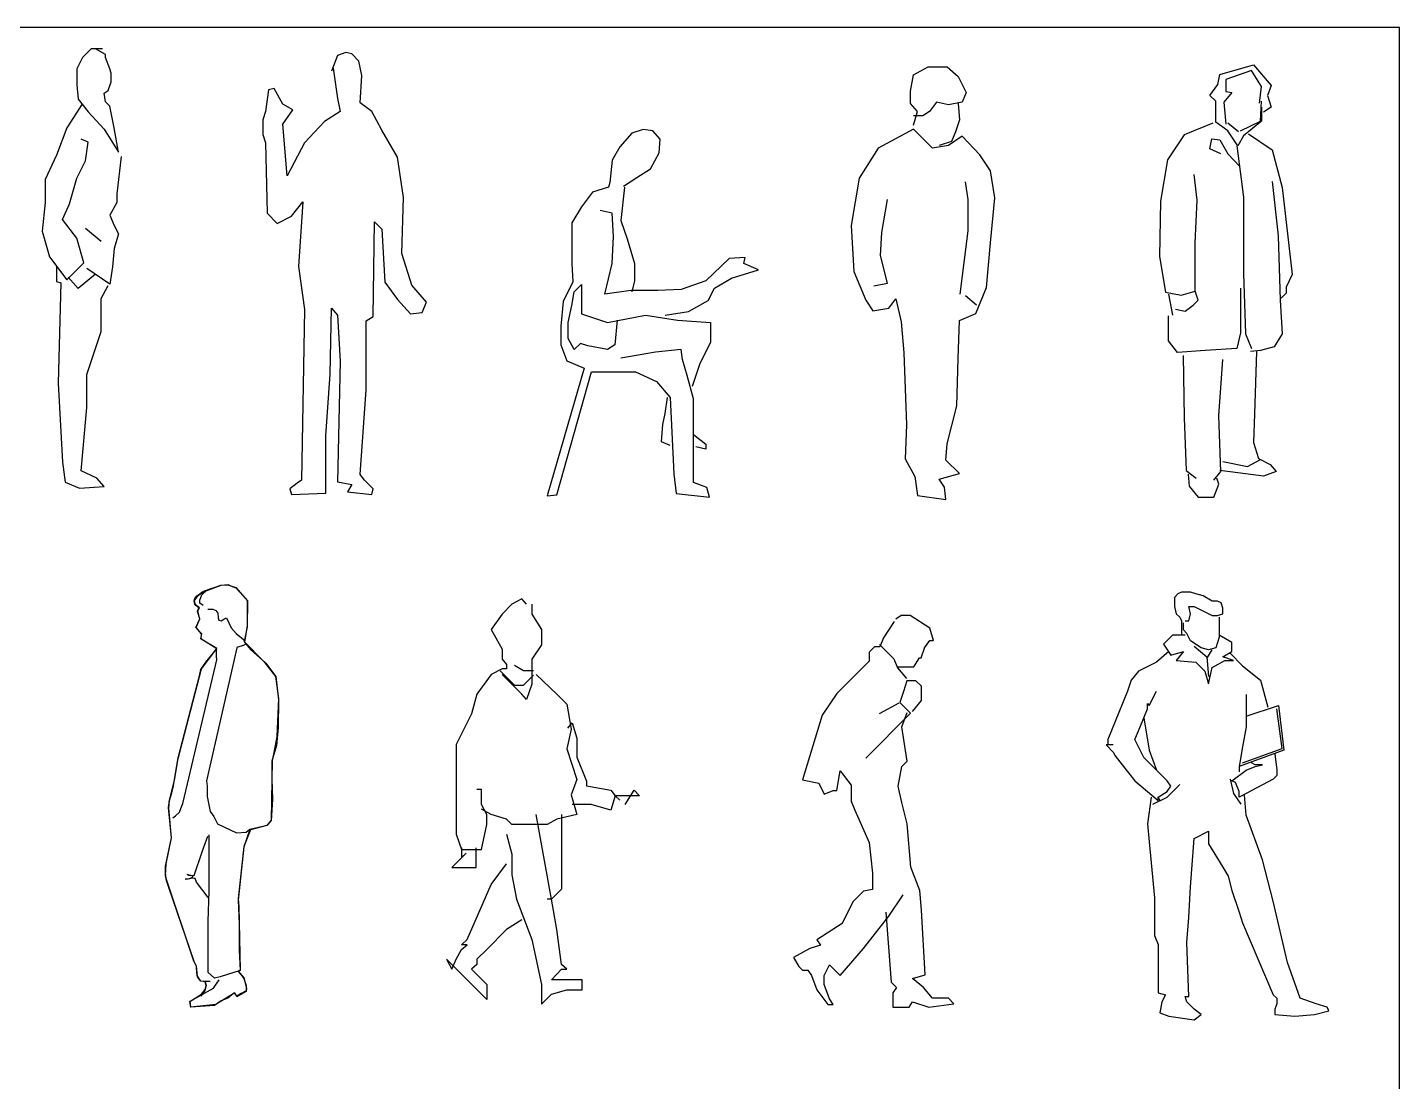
# Model space of a CAD drawing. Extents: x -3257 to 6743, y 13293 to 23293.
# Drawn here: x 1428 to 6743, y 19211 to 23293 of the extents above; entities that cross this region are included whole.
import ezdxf

# ---------------------------------------------------------------- set-up
doc = ezdxf.new("R2010")
doc.units = 0
doc.header["$LTSCALE"] = 1270
doc.header["$MEASUREMENT"] = 0
doc.layers.get('0').update_dxf_attribs({"linetype": 'CONTINUOUS'})

msp = doc.modelspace()

# ---------------------------------------------------------------- linework, layer by layer
at = {"linetype": 'Continuous'}
for p, q in [((1641.3, 23176.8), (1619, 23132.3)), ((1674.6, 23210.1), (1641.3, 23176.8)), ((1719.1, 23210.1), (1674.6, 23210.1)), ((1730.2, 23187.9), (1691.3, 23210.1)), ((1730.2, 23176.8), (1730.2, 23187.9)), ((1746.9, 23132.3), (1730.2, 23176.8)), ((2628.5, 23184.6), (2606.3, 23123.5)), ((2661.8, 23195.8), (2628.5, 23184.6)), ((2684.1, 23190.2), (2661.8, 23195.8)), ((2711.9, 23162.4), (2684.1, 23190.2)), ((1619, 23132.3), (1619, 23071.2)), ((1752.5, 23115.6), (1746.9, 23132.3)), ((2611.8, 23134.6), (2628.5, 23017.9)), ((2723, 23106.8), (2711.9, 23162.4)), ((4859.7, 23108.8), (4917.5, 23140.3)), ((4917.5, 23140.3), (4991, 23140.3)), ((4991, 23140.3), (5033, 23103.5)), ((6046.9, 23110.3), (6177.2, 23148.7)), ((6169.5, 23125.7), (6069.9, 23091.2)), ((6207.9, 23064.3), (6169.5, 23125.7)), ((6177.2, 23148.7), (6246.2, 23068.2)), ((1619, 23071.2), (1624.6, 23015.6)), ((1741.3, 23048.9), (1752.5, 23082.3)), ((1752.5, 23082.3), (1752.5, 23115.6)), ((2717.4, 23001.2), (2723, 23106.8)), ((4849.2, 23045.7), (4859.7, 23108.8)), ((5033, 23103.5), (5064.5, 23040.5)), ((6008.6, 23029.9), (6039.3, 23072)), ((6039.3, 23072), (6046.9, 23110.3)), ((6069.9, 23091.2), (6069.9, 23045.2)), ((6246.2, 23068.2), (6230.9, 23029.9)), ((1624.6, 23015.6), (1663.5, 22965.5)), ((1724.7, 23037.8), (1741.3, 23048.9)), ((1730.2, 23004.5), (1724.7, 23037.8)), ((2361.7, 23051.2), (2350.5, 22967.8)), ((2383.9, 23056.8), (2361.7, 23051.2)), ((2417.2, 22995.6), (2383.9, 23056.8)), ((2628.5, 23017.9), (2639.6, 22967.8)), ((4849.2, 22998.5), (4849.2, 23045.7)), ((5064.5, 23040.5), (5048.8, 23003.7)), ((6031.6, 23006.9), (6008.6, 23029.9)), ((6092.9, 23041.4), (6062.3, 23003)), ((6069.9, 23045.2), (6092.9, 23041.4)), ((6200.2, 22999.2), (6207.9, 23064.3)), ((6230.9, 23029.9), (6246.2, 22983.9)), ((1641.3, 22998.9), (1580.1, 22904.4)), ((1663.5, 22965.5), (1724.7, 22898.8)), ((1746.9, 22987.8), (1730.2, 23004.5)), ((1763.6, 22904.4), (1746.9, 22987.8)), ((2350.5, 22967.8), (2339.4, 22934.5)), ((2456.2, 22973.4), (2417.2, 22995.6)), ((2417.2, 22917.8), (2456.2, 22973.4)), ((2639.6, 22967.8), (2578.5, 22928.9)), ((2761.9, 22967.8), (2717.4, 23001.2)), ((2800.8, 22895.6), (2761.9, 22967.8)), ((4875.5, 22967), (4849.2, 22998.5)), ((4859.7, 22914.5), (4875.5, 22967)), ((4922.7, 22967), (4896.5, 22951.2)), ((4949, 23003.7), (4922.7, 22967)), ((4996.3, 22993.2), (4949, 23003.7)), ((5048.8, 23003.7), (4996.3, 22993.2)), ((5033, 22998.5), (5038.3, 22935.5)), ((6031.6, 22926.4), (6031.6, 23006.9)), ((6062.3, 23003), (6069.9, 22918.7)), ((6204, 22930.2), (6207.9, 23006.9)), ((6207.9, 22983.9), (6207.9, 22930.2)), ((6246.2, 22983.9), (6215.5, 22964.7)), ((2339.4, 22934.5), (2339.4, 22878.9)), ((2433.9, 22717.7), (2417.2, 22917.8)), ((2578.5, 22928.9), (2500.6, 22845.5)), ((4896.5, 22951.2), (4859.7, 22951.2)), ((5038.3, 22935.5), (5022.5, 22888.2)), ((6020.1, 22922.6), (5909, 22876.6)), ((6077.6, 22891.9), (6031.6, 22926.4)), ((6119.7, 22888.1), (6077.6, 22922.6)), ((6127.4, 22891.9), (6204, 22930.2)), ((6207.9, 22930.2), (6138.9, 22872.8)), ((1580.1, 22904.4), (1541.2, 22798.8)), ((1663.5, 22848.8), (1635.7, 22859.9)), ((1724.7, 22898.8), (1780.3, 22809.9)), ((1780.3, 22809.9), (1763.6, 22904.4)), ((2339.4, 22878.9), (2350.5, 22845.5)), ((2862, 22789.9), (2800.8, 22895.6)), ((3769.7, 22883.5), (3722.1, 22831.1)), ((3812.6, 22897.7), (3769.7, 22883.5)), ((3850.7, 22893), (3812.6, 22897.7)), ((3879.3, 22859.6), (3850.7, 22893)), ((3874.5, 22807.2), (3879.3, 22859.6)), ((4859.7, 22898.7), (4723.2, 22825.2)), ((4933.2, 22825.2), (4859.7, 22898.7)), ((5048.8, 22872.4), (4996.3, 22835.7)), ((5022.5, 22888.2), (5006.8, 22851.4)), ((5117, 22798.9), (5048.8, 22872.4)), ((5909, 22876.6), (5843.8, 22780.8)), ((6008.6, 22823), (6016.3, 22861.3)), ((6016.3, 22861.3), (6046.9, 22857.4)), ((6046.9, 22857.4), (6077.6, 22803.8)), ((6115.9, 22834.4), (6077.6, 22891.9)), ((6138.9, 22872.8), (6115.9, 22834.4)), ((6158, 22880.4), (6250, 22819.1)), ((1652.4, 22776.5), (1663.5, 22848.8)), ((2350.5, 22845.5), (2356.1, 22573.1)), ((2500.6, 22845.5), (2433.9, 22717.7)), ((3722.1, 22831.1), (3693.5, 22778.7)), ((3841.1, 22745.3), (3874.5, 22807.2)), ((4723.2, 22825.2), (4649.7, 22709.7)), ((4996.3, 22835.7), (4933.2, 22825.2)), ((5006.8, 22851.4), (4959.5, 22835.7)), ((6050.8, 22803.8), (6008.6, 22823)), ((6077.6, 22803.8), (6123.6, 22754)), ((6112.1, 22834.4), (6138.9, 22635.2)), ((6250, 22819.1), (6288.3, 22673.5)), ((1541.2, 22798.8), (1496.7, 22704.3)), ((1619, 22709.8), (1652.4, 22776.5)), ((1791.4, 22793.2), (1774.7, 22648.7)), ((2884.2, 22634.3), (2862, 22789.9)), ((3693.5, 22778.7), (3684, 22692.9)), ((5159, 22737), (5117, 22798.9)), ((5843.8, 22780.8), (5817, 22619.9)), ((1496.7, 22704.3), (1496.7, 22615.3)), ((1591.2, 22609.8), (1619, 22709.8)), ((3736.4, 22678.6), (3788.8, 22712)), ((3788.8, 22712), (3841.1, 22745.3)), ((4649.7, 22709.7), (4618.2, 22525.9)), ((5072.3, 22626.6), (5061.7, 22695.5)), ((5175.5, 22632.9), (5159, 22737)), ((5958.8, 22623.7), (5947.3, 22723.3)), ((6250, 22696.5), (6273, 22485.8)), ((1774.7, 22648.7), (1774.7, 22615.3)), ((3617.3, 22654.8), (3574.4, 22597.7)), ((3679.2, 22673.9), (3617.3, 22654.8)), ((3684, 22692.9), (3679.2, 22673.9)), ((3741.1, 22673.9), (3726.8, 22545.3)), ((6288.3, 22673.5), (6326.6, 22336.3)), ((1496.7, 22615.3), (1485.6, 22504.1)), ((1563.4, 22548.6), (1591.2, 22609.8)), ((1774.7, 22615.3), (1746.9, 22565.3)), ((2450.6, 22562), (2495.1, 22617.6)), ((2495.1, 22617.6), (2478.4, 22367.4)), ((2878.7, 22417.5), (2884.2, 22634.3)), ((3574.4, 22597.7), (3536.3, 22535.8)), ((4738.1, 22499.3), (4759.3, 22626.6)), ((5072.3, 22504.6), (5072.3, 22626.6)), ((5159, 22459.2), (5175.5, 22632.9)), ((5817, 22619.9), (5813.2, 22405.3)), ((5951.1, 22458.9), (5958.8, 22623.7)), ((6138.9, 22635.2), (6138.9, 22340.1)), ((1619, 22476.3), (1563.4, 22548.6)), ((1746.9, 22565.3), (1763.6, 22526.4)), ((2356.1, 22573.1), (2395, 22534.2)), ((2395, 22534.2), (2450.6, 22562)), ((2767.5, 22172.9), (2773, 22539.8)), ((2773, 22539.8), (2800.8, 22512)), ((3536.3, 22535.8), (3536.3, 22459.6)), ((3693.5, 22573.9), (3645.9, 22583.4)), ((3698.3, 22483.4), (3693.5, 22573.9)), ((3726.8, 22545.3), (3750.7, 22473.8)), ((1485.6, 22504.1), (1513.4, 22404.1)), ((1652.4, 22515.2), (1713.5, 22465.2)), ((1763.6, 22526.4), (1780.3, 22493)), ((1780.3, 22493), (1763.6, 22437.4)), ((2800.8, 22512), (2811.9, 22306.3)), ((3693.5, 22378.6), (3698.3, 22483.4)), ((4618.2, 22525.9), (4628.7, 22347.3)), ((4732.8, 22409.1), (4738.1, 22499.3)), ((5040.5, 22260.5), (5072.3, 22504.6)), ((6273, 22485.8), (6280.7, 22236.7)), ((1646.8, 22381.8), (1619, 22476.3)), ((1763.6, 22437.4), (1758, 22365.2)), ((3536.3, 22459.6), (3536.3, 22378.6)), ((3750.7, 22473.8), (3779.2, 22378.6)), ((5142.5, 22285.6), (5159, 22459.2)), ((5951.1, 22271.2), (5951.1, 22458.9)), ((1513.4, 22404.1), (1580.1, 22315.1)), ((1580.1, 22315.1), (1646.8, 22381.8)), ((2917.6, 22295.2), (2878.7, 22417.5)), ((3536.3, 22378.6), (3541.1, 22307.1)), ((3664.9, 22259.5), (3693.5, 22378.6)), ((3779.2, 22378.6), (3779.2, 22311.9)), ((4146, 22397.6), (4055.5, 22311.9)), ((4207.9, 22402.4), (4146, 22397.6)), ((4203.1, 22378.6), (4207.9, 22402.4)), ((4260.3, 22354.8), (4203.1, 22378.6)), ((4759.3, 22303), (4732.8, 22409.1)), ((5813.2, 22405.3), (5836.2, 22267.3)), ((1541.2, 22365.2), (1541.2, 22309.6)), ((1624.6, 22281.8), (1585.7, 22326.2)), ((1691.3, 22337.4), (1624.6, 22281.8)), ((1746.9, 22298.4), (1658, 22359.6)), ((1758, 22365.2), (1746.9, 22298.4)), ((2478.4, 22367.4), (2500.6, 22200.7)), ((4155.5, 22321.4), (4260.3, 22354.8)), ((4628.7, 22347.3), (4675.9, 22237)), ((6138.9, 22340.1), (6146.6, 22106.4)), ((6326.6, 22336.3), (6303.7, 22286.5)), ((1541.2, 22309.6), (1557.9, 22304)), ((1557.9, 22304), (1546.8, 21914.9)), ((1713.5, 22242.8), (1741.3, 22292.9)), ((2811.9, 22306.3), (2862, 22239.6)), ((2973.2, 22228.5), (2917.6, 22295.2)), ((3541.1, 22307.1), (3503, 22230.9)), ((3545.8, 22269), (3574.4, 22297.6)), ((3574.4, 22297.6), (3574.4, 22183.3)), ((3764.9, 22273.8), (3664.9, 22259.5)), ((3869.7, 22273.8), (3764.9, 22273.8)), ((3779.2, 22311.9), (3769.7, 22269)), ((3960.2, 22278.6), (3869.7, 22273.8)), ((4055.5, 22311.9), (3960.2, 22278.6)), ((4065, 22235.7), (4088.8, 22283.3)), ((4088.8, 22283.3), (4155.5, 22321.4)), ((4706.3, 22292.4), (4759.3, 22303)), ((5101.3, 22184.5), (5142.5, 22285.6)), ((5897.5, 22255.8), (5951.1, 22271.2)), ((5962.6, 22236.7), (5951.1, 22271.2)), ((6127.4, 22282.7), (6127.4, 22110.2)), ((6303.7, 22286.5), (6303.7, 22263.5)), ((1713.5, 22115), (1713.5, 22242.8)), ((2862, 22239.6), (2912, 22184)), ((2956.5, 22189.5), (2973.2, 22228.5)), ((3503, 22230.9), (3493.5, 22135.7)), ((3522, 22150), (3536.3, 22216.6)), ((3536.3, 22216.6), (3545.8, 22269)), ((3988.8, 22192.8), (4065, 22235.7)), ((4675.9, 22237), (4702.2, 22195)), ((4765.2, 22205.5), (4791.5, 22242.3)), ((4791.5, 22242.3), (4812.5, 22153)), ((5061.7, 22255.2), (5104.2, 22218.1)), ((5836.2, 22267.3), (5897.5, 22255.8)), ((5847.7, 22259.7), (5863, 22179.2)), ((5912.8, 22194.5), (5943.5, 22217.5)), ((5943.5, 22217.5), (5962.6, 22236.7)), ((6280.7, 22236.7), (6288.3, 22106.4)), ((6303.7, 22263.5), (6284.5, 22244.4)), ((2500.6, 22200.7), (2489.5, 21539.1)), ((2600.7, 21950.5), (2606.3, 22206.2)), ((2606.3, 22206.2), (2628.5, 22178.4)), ((2628.5, 22178.4), (2639.6, 22000.5)), ((2739.7, 22156.2), (2767.5, 22172.9)), ((2912, 22184), (2956.5, 22189.5)), ((3574.4, 22183.3), (3674.4, 22150)), ((3674.4, 22150), (3822.1, 22178.5)), ((3822.1, 22178.5), (3945.9, 22159.5)), ((3898.3, 22178.5), (3988.8, 22192.8)), ((4702.2, 22195), (4765.2, 22205.5)), ((5038.3, 22158.3), (5101.3, 22184.5)), ((5847.7, 22079.6), (5847.7, 22175.4)), ((5874.5, 22202.2), (5912.8, 22194.5)), ((1658, 21948.2), (1713.5, 22115)), ((2739.7, 21889.4), (2739.7, 22156.2)), ((3493.5, 22135.7), (3493.5, 22064.2)), ((3522, 22088), (3522, 22150)), ((3712.5, 22159.5), (3703, 22064.2)), ((3945.9, 22159.5), (4074.5, 22150)), ((4074.5, 22150), (4074.5, 22073.8)), ((4812.5, 22153), (4823, 22032.2)), ((5033, 22011.2), (5038.3, 22158.3)), ((6127.4, 22110.2), (6112.1, 22048.9)), ((3493.5, 22064.2), (3517.3, 22002.3)), ((3545.8, 22045.2), (3522, 22088)), ((3569.7, 22069), (3545.8, 22045.2)), ((3598.2, 22059.5), (3569.7, 22069)), ((3674.4, 22045.2), (3598.2, 22059.5)), ((3703, 22064.2), (3674.4, 22045.2)), ((4074.5, 22073.8), (4031.7, 21988)), ((5882.2, 22033.6), (5847.7, 22079.6)), ((6146.6, 22106.4), (6169.5, 22048.9)), ((6288.3, 22106.4), (6257.7, 22056.6)), ((3860.2, 22035.7), (3726.8, 22011.8)), ((3960.2, 22045.2), (3860.2, 22035.7)), ((3965, 22007.1), (3960.2, 22045.2)), ((3984, 21945.2), (3965, 22007.1)), ((4823, 22032.2), (4833.5, 21753.9)), ((5027.8, 21827.4), (5033, 22011.2)), ((5989.5, 22041.3), (5882.2, 22033.6)), ((5905.2, 22022.1), (5909, 21780.7)), ((6112.1, 22048.9), (5989.5, 22041.3)), ((6043.1, 21788.4), (6058.4, 22006.8)), ((6204, 22041.3), (6165.7, 22037.4)), ((6188.7, 22037.4), (6181, 21796)), ((6257.7, 22056.6), (6204, 22041.3)), ((2584, 21711.5), (2600.7, 21950.5)), ((2639.6, 22000.5), (2628.5, 21533.6)), ((3583.9, 21973.7), (3441.1, 21478.4)), ((3479.2, 21483.2), (3612.5, 21959.4)), ((3517.3, 22002.3), (3583.9, 21973.7)), ((3612.5, 21959.4), (3784, 21959.4)), ((3784, 21959.4), (3865, 21921.3)), ((4031.7, 21988), (4003.1, 21902.3)), ((1546.8, 21914.9), (1563.4, 21609.1)), ((1658, 21820.4), (1658, 21948.2)), ((3865, 21921.3), (3917.4, 21859.4)), ((4007.8, 21854.7), (3984, 21945.2)), ((2717.4, 21561.4), (2739.7, 21889.4)), ((3898.3, 21797.5), (3907.8, 21859.4)), ((3917.4, 21859.4), (3931.6, 21564.1)), ((4007.8, 21721.3), (4007.8, 21854.7)), ((1635.7, 21575.7), (1658, 21820.4)), ((3888.8, 21754.6), (3898.3, 21797.5)), ((4991, 21680.4), (5027.8, 21827.4)), ((6181, 21796), (6177.2, 21684.9)), ((3884, 21688), (3888.8, 21754.6)), ((4833.5, 21753.9), (4828.2, 21622.6)), ((5909, 21780.7), (5916.6, 21577.6)), ((6050.8, 21573.8), (6043.1, 21788.4)), ((2584, 21489.1), (2584, 21711.5)), ((3917.4, 21673.7), (3884, 21688)), ((4007.8, 21530.8), (4007.8, 21721.3)), ((4007.8, 21716.5), (4055.5, 21678.4)), ((6177.2, 21684.9), (6196.4, 21623.6)), ((4055.5, 21659.4), (4017.4, 21668.9)), ((4055.5, 21678.4), (4055.5, 21659.4)), ((4985.8, 21617.4), (4991, 21680.4)), ((1563.4, 21609.1), (1574.6, 21531.3)), ((4828.2, 21622.6), (4865, 21554.3)), ((5038.3, 21564.9), (4985.8, 21617.4)), ((6058.4, 21612.1), (6154.2, 21593)), ((6154.2, 21593), (6204, 21619.8)), ((6196.4, 21623.6), (6242.3, 21600.6)), ((6242.3, 21600.6), (6265.3, 21573.8)), ((1574.6, 21531.3), (1630.2, 21509)), ((1696.9, 21548), (1635.7, 21575.7)), ((1724.7, 21514.6), (1696.9, 21548)), ((2472.8, 21528), (2445, 21505.8)), ((2489.5, 21539.1), (2472.8, 21528)), ((2628.5, 21533.6), (2684.1, 21522.4)), ((2734.1, 21539.1), (2717.4, 21561.4)), ((2767.5, 21505.8), (2734.1, 21539.1)), ((3931.6, 21564.1), (3941.2, 21487.9)), ((4060.2, 21511.7), (4007.8, 21530.8)), ((4865, 21554.3), (4875.5, 21480.8)), ((4959.5, 21543.8), (5038.3, 21564.9)), ((4980.5, 21512.3), (4959.5, 21543.8)), ((5916.6, 21577.6), (5955, 21547)), ((5924.3, 21562.3), (5928.1, 21516.3)), ((6023.9, 21539.3), (6050.8, 21573.8)), ((6043.1, 21524), (6035.4, 21547)), ((6215.5, 21554.6), (6046.9, 21577.6)), ((6265.3, 21573.8), (6215.5, 21554.6)), ((1630.2, 21509), (1724.7, 21514.6)), ((2445, 21505.8), (2450.6, 21483.5)), ((2450.6, 21483.5), (2584, 21489.1)), ((2684.1, 21522.4), (2667.4, 21494.7)), ((2667.4, 21494.7), (2761.9, 21483.5)), ((2761.9, 21483.5), (2767.5, 21505.8)), ((3441.1, 21478.4), (3479.2, 21483.2)), ((3941.2, 21487.9), (4069.8, 21473.6)), ((4069.8, 21473.6), (4060.2, 21511.7)), ((4875.5, 21480.8), (4985.8, 21465.1)), ((4985.8, 21465.1), (4980.5, 21512.3)), ((5928.1, 21516.3), (5962.6, 21474.2)), ((5962.6, 21474.2), (6023.9, 21474.2)), ((6023.9, 21474.2), (6043.1, 21524)), ((2090.8, 21093.7), (2109.9, 21107.6)), ((2096, 21099.8), (2103.8, 21105.9)), ((2103.8, 21095.5), (2123.8, 21115.5)), ((2103.8, 21105.9), (2116, 21112)), ((2109.9, 21107.6), (2177.8, 21132.9)), ((2116, 21112), (2126.4, 21114.6)), ((2123.8, 21115.5), (2158.6, 21126.8)), ((2158.6, 21126.8), (2176.9, 21132.9)), ((2176.9, 21132.9), (2205.6, 21135.5)), ((2177.8, 21132.9), (2203.9, 21134.6)), ((2203.9, 21134.6), (2235.2, 21124.2)), ((2205.6, 21135.5), (2215.2, 21130.3)), ((2215.2, 21130.3), (2235.2, 21122.4)), ((2235.2, 21124.2), (2280.4, 21072)), ((2235.2, 21122.4), (2278.7, 21074.6)), ((5898.5, 21105.9), (5884.6, 21099)), ((5933.3, 21105.9), (5898.5, 21105.9)), ((5954.2, 21099), (5933.3, 21105.9)), ((2074.2, 21072), (2076.8, 21081.5)), ((2076.8, 21059.8), (2074.2, 21072)), ((2075.1, 21073.7), (2090.8, 21093.7)), ((2078.6, 21057.2), (2075.1, 21073.7)), ((2076.8, 21081.5), (2084.7, 21092)), ((2080.3, 21054.6), (2076.8, 21059.8)), ((2094.2, 21045), (2078.6, 21057.2)), ((2092.5, 21045), (2080.3, 21054.6)), ((2084.7, 21092), (2096, 21099.8)), ((2096, 21075.5), (2103.8, 21095.5)), ((2096, 21063.3), (2096, 21075.5)), ((2108.2, 21053.7), (2096, 21063.3)), ((2278.7, 21074.6), (2278.7, 20976.3)), ((2280.4, 21072), (2278.7, 20971.9)), ((3304.9, 21059), (3266.6, 21020.7)), ((3343.2, 21079.9), (3304.9, 21059)), ((3360.6, 21059), (3343.2, 21079.9)), ((3381.5, 21059), (3381.5, 21038.1)), ((5884.6, 21099), (5870.7, 21085)), ((5870.7, 21085), (5870.7, 21050.2)), ((5870.7, 21050.2), (5877.6, 21022.4)), ((5933.3, 21022.4), (5926.3, 21050.2)), ((5926.3, 21050.2), (5947.2, 21050.2)), ((5947.2, 21050.2), (5989, 21029.4)), ((5982, 21092), (5954.2, 21099)), ((6016.8, 21071.1), (5982, 21092)), ((6037.7, 21071.1), (6016.8, 21071.1)), ((6051.6, 21064.2), (6037.7, 21071.1)), ((6058.6, 21043.3), (6051.6, 21064.2)), ((2080.3, 20969.3), (2096, 21002.4)), ((2081.2, 20969.3), (2096, 21003.2)), ((2087.3, 21031.1), (2092.5, 21045)), ((2096, 21002.4), (2087.3, 21031.1)), ((2088.1, 21033.7), (2094.2, 21045)), ((2096, 21003.2), (2088.1, 21033.7)), ((2126.4, 21039.8), (2145.6, 21039.8)), ((2145.6, 21039.8), (2157.7, 21034.6)), ((2157.7, 21034.6), (2165.6, 21024.1)), ((2165.6, 21024.1), (2167.3, 21006.7)), ((2167.3, 21006.7), (2169.1, 20997.2)), ((2169.1, 20997.2), (2177.8, 20995.4)), ((2177.8, 20995.4), (2188.2, 21001.5)), ((2188.2, 21001.5), (2199.5, 21006.7)), ((2199.5, 21006.7), (2217.8, 20967.6)), ((3266.6, 21020.7), (3224.9, 20961.6)), ((3381.5, 21038.1), (3381.5, 21020.7)), ((3381.5, 21020.7), (3419.7, 20961.6)), ((4812.4, 21015.5), (4791.5, 21001.6)), ((4847.2, 21015.5), (4812.4, 21015.5)), ((4923.8, 20966.8), (4847.2, 21015.5)), ((5877.6, 21022.4), (5891.5, 21008.5)), ((5891.5, 21008.5), (5898.5, 20994.6)), ((5898.5, 20994.6), (5898.5, 20973.7)), ((5912.4, 20994.6), (5926.3, 20994.6)), ((5926.3, 20994.6), (5933.3, 21022.4)), ((5989, 21029.4), (6016.8, 21015.4)), ((6016.8, 21015.4), (6037.7, 21015.4)), ((6037.7, 21015.4), (6058.6, 21022.4)), ((6044.7, 21008.5), (6044.7, 20980.6)), ((6058.6, 21022.4), (6058.6, 21043.3)), ((2103.8, 20944.1), (2080.3, 20969.3)), ((2102.9, 20945), (2081.2, 20969.3)), ((2100.3, 20924.9), (2103.8, 20944.1)), ((2101.2, 20924.1), (2102.9, 20945)), ((2217.8, 20967.6), (2236, 20945.8)), ((2236, 20945.8), (2270.8, 20917.1)), ((2278.7, 20971.9), (2267.4, 20914.5)), ((2278.7, 20976.3), (2268.2, 20911.9)), ((3224.9, 20961.6), (3266.6, 20885)), ((3419.7, 20961.6), (3419.7, 20902.4)), ((4785.4, 20992.1), (4743.7, 20929.4)), ((4937.7, 20918.1), (4923.8, 20966.8)), ((5898.5, 20973.7), (5898.5, 20938.9)), ((5905.5, 20959.8), (5905.5, 20987.6)), ((5919.4, 20945.8), (5905.5, 20959.8)), ((5933.3, 20918), (5919.4, 20945.8)), ((6044.7, 20980.6), (6044.7, 20931.9)), ((2161.2, 20886.7), (2100.3, 20924.9)), ((2161.2, 20887.5), (2101.2, 20924.1)), ((2102.9, 20808.4), (2161.2, 20887.5)), ((2238.7, 20890.1), (2122.1, 20375.1)), ((2160.4, 20864), (2160.4, 20887.5)), ((2243, 20892.8), (2238.7, 20890.1)), ((2263.9, 20899.7), (2243, 20892.8)), ((2276.9, 20905.8), (2263.9, 20899.7)), ((2267.4, 20914.5), (2343.9, 20837.1)), ((2268.2, 20911.9), (2292.6, 20884.1)), ((3419.7, 20902.4), (3381.5, 20846.7)), ((4708.9, 20894.6), (4688, 20873.7)), ((4729.8, 20894.6), (4708.9, 20894.6)), ((4728.9, 20903.3), (4763.7, 20868.5)), ((4743.7, 20929.4), (4729.8, 20894.6)), ((4889.8, 20851.1), (4903.8, 20892.9)), ((4902.9, 20890.3), (4923.8, 20918.1)), ((4923.8, 20918.1), (4937.7, 20918.1)), ((5863.7, 20938.9), (5828.9, 20904.1)), ((5828.9, 20904.1), (5856.7, 20862.3)), ((5912.4, 20938.9), (5863.7, 20938.9)), ((5975.1, 20890.2), (5933.3, 20918)), ((5947.2, 20897.1), (5995.9, 20855.4)), ((6002.9, 20883.2), (5975.1, 20890.2)), ((6030.7, 20890.2), (6002.9, 20883.2)), ((6044.7, 20931.9), (6030.7, 20890.2)), ((6093.4, 20911), (6044.7, 20938.9)), ((6093.4, 20876.2), (6093.4, 20911)), ((2036.8, 20315.1), (2162.1, 20843.2)), ((2100.3, 20806.6), (2122.9, 20839.7)), ((2122.9, 20839.7), (2161.2, 20886.7)), ((2160.4, 20858), (2160.4, 20864)), ((2162.1, 20843.2), (2160.4, 20858)), ((2292.6, 20884.1), (2350.9, 20831)), ((2343.9, 20837.1), (2389.2, 20779.7)), ((3266.6, 20885), (3266.6, 20846.7)), ((3266.6, 20846.7), (3284, 20825.9)), ((3381.5, 20846.7), (3381.5, 20808.5)), ((4688, 20838.9), (4562.7, 20713.7)), ((4688, 20873.7), (4688, 20838.9)), ((4763.7, 20868.5), (4784.6, 20847.6)), ((4784.6, 20847.6), (4798.5, 20812.8)), ((4862, 20816.3), (4882.9, 20851.1)), ((4882.9, 20851.1), (4889.8, 20851.1)), ((5801.1, 20834.5), (5731.5, 20799.7)), ((5849.8, 20876.2), (5801.1, 20834.5)), ((5856.7, 20862.3), (5905.5, 20876.2)), ((5905.5, 20876.2), (5877.6, 20841.4)), ((5877.6, 20841.4), (5954.2, 20834.5)), ((5954.2, 20834.5), (5989, 20799.7)), ((5995.9, 20848.4), (6016.8, 20883.2)), ((5995.9, 20855.4), (6002.9, 20778.8)), ((6016.8, 20813.6), (6065.5, 20841.4)), ((6058.6, 20855.4), (6093.4, 20876.2)), ((6100.3, 20841.4), (6058.6, 20855.4)), ((6065.5, 20841.4), (6100.3, 20841.4)), ((6086.4, 20869.3), (6135.1, 20820.6)), ((2011.6, 20461.2), (2102.9, 20808.4)), ((2011.6, 20463.8), (2095.1, 20782.3)), ((2095.1, 20782.3), (2100.3, 20806.6)), ((2350.9, 20831), (2390, 20779.7)), ((3224.9, 20787.6), (3169.2, 20711)), ((3266.6, 20808.5), (3224.9, 20787.6)), ((3259.7, 20801.5), (3294.5, 20766.7)), ((3284, 20808.5), (3266.6, 20808.5)), ((3304.9, 20749.3), (3266.6, 20787.6)), ((3284, 20825.9), (3284, 20808.5)), ((3350.1, 20801.5), (3315.3, 20822.4)), ((3388.4, 20801.5), (3350.1, 20801.5)), ((3350.1, 20745.8), (3388.4, 20784.1)), ((3381.5, 20808.5), (3381.5, 20749.3)), ((3398.9, 20787.6), (3478.9, 20711)), ((4798.5, 20812.8), (4833.3, 20771.1)), ((4799.4, 20816.3), (4862, 20816.3)), ((5731.5, 20799.7), (5703.6, 20764.9)), ((5989, 20799.7), (6002.9, 20751)), ((6002.9, 20751), (6016.8, 20813.6)), ((6135.1, 20820.6), (6204.7, 20764.9)), ((2389.2, 20779.7), (2400.5, 20693.5)), ((2390, 20779.7), (2400.5, 20689.2)), ((3294.5, 20766.7), (3315.3, 20745.8)), ((3343.2, 20711), (3304.9, 20749.3)), ((3315.3, 20745.8), (3350.1, 20745.8)), ((3381.5, 20749.3), (3360.6, 20690.1)), ((4835, 20762.4), (4821.1, 20720.6)), ((4869.8, 20762.4), (4835, 20762.4)), ((4890.7, 20741.5), (4869.8, 20762.4)), ((4890.7, 20685.8), (4890.7, 20741.5)), ((5703.6, 20764.9), (5689.7, 20723.1)), ((6204.7, 20764.9), (6232.6, 20660.5)), ((2400.5, 20693.5), (2394.4, 20546.5)), ((2400.5, 20689.2), (2398.7, 20581.3)), ((3169.2, 20711), (3148.3, 20634.5)), ((3360.6, 20690.1), (3343.2, 20711)), ((3478.9, 20711), (3517.2, 20672.7)), ((4562.7, 20713.7), (4507, 20630.1)), ((4803.7, 20676.2), (4727.2, 20634.5)), ((4821.1, 20720.6), (4807.2, 20678.9)), ((4807.2, 20678.9), (4849, 20637.1)), ((4855.9, 20644.1), (4890.7, 20685.8)), ((5689.7, 20723.1), (5654.9, 20639.6)), ((5773.2, 20667.4), (5801.1, 20723.1)), ((6149.1, 20709.2), (6149.1, 20583.9)), ((3148.3, 20634.5), (3089.1, 20516.1)), ((3517.2, 20672.7), (3534.6, 20575.3)), ((4507, 20630.1), (4430.5, 20379.6)), ((4849, 20637.1), (4675, 20463.1)), ((4815, 20584), (4835.9, 20639.7)), ((5654.9, 20639.6), (5613.1, 20535.2)), ((5738.4, 20583.9), (5766.3, 20653.5)), ((5766.3, 20653.5), (5766.3, 20674.4)), ((5766.3, 20674.4), (5773.2, 20667.4)), ((6149.1, 20625.7), (6274.3, 20667.4)), ((6288.3, 20500.4), (6267.4, 20653.5)), ((6274.3, 20667.4), (6295.2, 20493.4)), ((2398.7, 20581.3), (2392.6, 20511.7)), ((3534.6, 20575.3), (3517.2, 20498.7)), ((3520.7, 20578.8), (3538.1, 20599.7)), ((3538.1, 20599.7), (3555.5, 20540.5)), ((4835.9, 20451.8), (4815, 20584)), ((5717.5, 20535.2), (5738.4, 20583.9)), ((5752.3, 20618.7), (5773.2, 20493.4)), ((6149.1, 20583.9), (6135.1, 20507.4)), ((2394.4, 20546.5), (2383.9, 20490.8)), ((3089.1, 20516.1), (3089.1, 20363)), ((3555.5, 20540.5), (3555.5, 20467.4)), ((5613.1, 20535.2), (5613.1, 20514.3)), ((5752.3, 20465.6), (5717.5, 20535.2)), ((1992.4, 20349.9), (2011.6, 20463.8)), ((2392.6, 20511.7), (2374.4, 20451.7)), ((2383.9, 20490.8), (2376.1, 20453.4)), ((3517.2, 20498.7), (3555.5, 20380.4)), ((3555.5, 20467.4), (3593.7, 20373.5)), ((5634, 20514.3), (5606.2, 20514.3)), ((5606.2, 20514.3), (5634, 20486.5)), ((5634, 20486.5), (5641, 20472.6)), ((5641, 20472.6), (5668.8, 20437.8)), ((5773.2, 20444.7), (5752.3, 20465.6)), ((5773.2, 20493.4), (5801.1, 20416.9)), ((6135.1, 20507.4), (6121.2, 20430.8)), ((6295.2, 20493.4), (6121.2, 20430.8)), ((6135.1, 20444.7), (6288.3, 20500.4)), ((6260.4, 20479.5), (6267.4, 20416.9)), ((1997.7, 20377.7), (2011.6, 20461.2)), ((2376.1, 20453.4), (2372.6, 20222.9)), ((2374.4, 20451.7), (2374.4, 20381.2)), ((4562.7, 20337.8), (4576.6, 20414.4)), ((4576.6, 20414.4), (4618.4, 20358.7)), ((4801.1, 20354.3), (4815, 20430.9)), ((4815, 20430.9), (4835.9, 20451.8)), ((5668.8, 20437.8), (5717.5, 20375.1)), ((5842.8, 20375.1), (5773.2, 20444.7)), ((6093.4, 20375.1), (6149.1, 20416.9)), ((6121.2, 20430.8), (6121.2, 20409.9)), ((6149.1, 20416.9), (6183.9, 20430.8)), ((6183.9, 20437.8), (6169.9, 20444.7)), ((6183.9, 20430.8), (6211.7, 20437.8)), ((6211.7, 20437.8), (6183.9, 20437.8)), ((6267.4, 20416.9), (6267.4, 20396)), ((1978.5, 20300.3), (1997.7, 20377.7)), ((2122.1, 20375.1), (2124.7, 20354.2)), ((2374.4, 20381.2), (2377.9, 20302.9)), ((3089.1, 20363), (3089.1, 20283)), ((3555.5, 20380.4), (3534.6, 20321.3)), ((3593.7, 20373.5), (3593.7, 20356.1)), ((3593.7, 20356.1), (3687.7, 20338.7)), ((4430.5, 20379.6), (4493.1, 20365.7)), ((4493.1, 20365.7), (4514, 20323.9)), ((4618.4, 20358.7), (4618.4, 20296.1)), ((5717.5, 20375.1), (5808, 20298.6)), ((5856.7, 20354.2), (5842.8, 20375.1)), ((5842.8, 20312.5), (5891.5, 20361.2)), ((6086.4, 20382.1), (6100.3, 20326.4)), ((6107.3, 20368.2), (6093.4, 20375.1)), ((6121.2, 20333.4), (6107.3, 20368.2)), ((6253.5, 20382.1), (6149.1, 20326.4)), ((6267.4, 20396), (6253.5, 20382.1)), ((1978.5, 20298.5), (1987.2, 20329)), ((1987.2, 20329), (1992.4, 20349.9)), ((2029.9, 20288.1), (2036.8, 20315.1)), ((2124.7, 20354.2), (2124.7, 20314.2)), ((2124.7, 20314.2), (2130.8, 20282)), ((2377.9, 20302.9), (2372.6, 20222)), ((3186.6, 20342.1), (3169.2, 20342.1)), ((3186.6, 20283), (3186.6, 20342.1)), ((3534.6, 20321.3), (3555.5, 20244.7)), ((3687.7, 20338.7), (3705.1, 20317.8)), ((3705.1, 20317.8), (3687.7, 20262.1)), ((3799.1, 20317.8), (3705.1, 20317.8)), ((3705.1, 20317.8), (3722.5, 20300.4)), ((3743.4, 20283), (3778.2, 20338.7)), ((3778.2, 20338.7), (3799.1, 20317.8)), ((4514, 20323.9), (4548.8, 20337.8)), ((4548.8, 20337.8), (4562.7, 20337.8)), ((4815, 20291.7), (4801.1, 20354.3)), ((5780.2, 20312.5), (5766.3, 20208.1)), ((5787.1, 20284.6), (5842.8, 20312.5)), ((5808, 20312.5), (5842.8, 20333.4)), ((5808, 20298.6), (5808, 20312.5)), ((5808, 20312.5), (5815, 20298.6)), ((5842.8, 20333.4), (5856.7, 20354.2)), ((6100.3, 20326.4), (6128.2, 20284.6)), ((6121.2, 20312.5), (6121.2, 20333.4)), ((6149.1, 20326.4), (6121.2, 20312.5)), ((6149.1, 20242.9), (6142.1, 20319.4)), ((1975, 20271.6), (1978.5, 20300.3)), ((1986.4, 20154.1), (1975, 20271.6)), ((1975.9, 20269.8), (1978.5, 20298.5)), ((1986.4, 20155), (1975.9, 20269.8)), ((2002, 20240.3), (2016.8, 20254.2)), ((2016.8, 20254.2), (2022, 20268.1)), ((2022, 20268.1), (2029.9, 20288.1)), ((2130.8, 20282), (2136, 20256.8)), ((2136, 20256.8), (2149.9, 20236.8)), ((3089.1, 20283), (3089.1, 20168.1)), ((3207.5, 20244.7), (3186.6, 20283)), ((3224.9, 20244.7), (3186.6, 20265.6)), ((3611.1, 20283), (3538.1, 20283)), ((3687.7, 20262.1), (3611.1, 20283)), ((4618.4, 20296.1), (4632.3, 20261.3)), ((4632.3, 20261.3), (4688, 20136)), ((4835.9, 20208.2), (4815, 20291.7)), ((1991.6, 20231.6), (2002, 20240.3)), ((2149.9, 20236.8), (2164.7, 20208.1)), ((2164.7, 20208.1), (2237.8, 20174.1)), ((2339.6, 20198.5), (2290, 20187.2)), ((2355.2, 20202), (2291.7, 20185.4)), ((2355.2, 20202.8), (2339.6, 20198.5)), ((2372.6, 20222.9), (2355.2, 20202)), ((2372.6, 20222), (2355.2, 20202.8)), ((3186.6, 20109), (3207.5, 20206.4)), ((3207.5, 20206.4), (3207.5, 20244.7)), ((3284, 20227.3), (3224.9, 20244.7)), ((3304.9, 20206.4), (3284, 20227.3)), ((3398.9, 20206.4), (3304.9, 20206.4)), ((3458, 19917.6), (3398.9, 20244.7)), ((3419.7, 20206.4), (3398.9, 20206.4)), ((3440.6, 20206.4), (3419.7, 20206.4)), ((3478.9, 20227.3), (3440.6, 20206.4)), ((3555.5, 20244.7), (3478.9, 20227.3)), ((3496.3, 20244.7), (3496.3, 20168.1)), ((4849.8, 20041.1), (4835.9, 20208.2)), ((5766.3, 20208.1), (5773.2, 20138.5)), ((6211.7, 20068.9), (6149.1, 20242.9)), ((1962.9, 20045.4), (1986.4, 20154.1)), ((1965.5, 20053.2), (1986.4, 20155)), ((2105.5, 20103.7), (2126.4, 20161.1)), ((2131.6, 20102.8), (2131.6, 20166.3)), ((2237.8, 20174.1), (2275.2, 20175.9)), ((2290, 20187.2), (2266.5, 20120.2)), ((2291.7, 20185.4), (2266.5, 20121.1)), ((2275.2, 20175.9), (2289.1, 20188.1)), ((3089.1, 20168.1), (3110, 20109)), ((3284, 20168.1), (3304.9, 20091.6)), ((3496.3, 20168.1), (3496.3, 20070.7)), ((5933.3, 19964.5), (5947.2, 20152.4)), ((5947.2, 20152.4), (6002.9, 20180.2)), ((6002.9, 20180.2), (6002.9, 20131.5)), ((2074.2, 20008), (2105.5, 20103.7)), ((2131.6, 20034.1), (2131.6, 20102.8)), ((2266.5, 20121.1), (2244.7, 19920.1)), ((2266.5, 20120.2), (2244.7, 19913.1)), ((3127.4, 20095.1), (3071.7, 20039.4)), ((3110, 20115.9), (3110, 20077.7)), ((3110, 20109), (3169.2, 20109)), ((3110, 20077.7), (3127.4, 20095.1)), ((3165.7, 20039.4), (3165.7, 20115.9)), ((3169.2, 20109), (3186.6, 20109)), ((3304.9, 20091.6), (3304.9, 20011.5)), ((4688, 20136), (4701.9, 20017.7)), ((5773.2, 20138.5), (5794.1, 19922.7)), ((6002.9, 20131.5), (6058.6, 20041)), ((1962.9, 20008.8), (1965.5, 20053.2)), ((1962.9, 20018.4), (1962.9, 20045.4)), ((3071.7, 20039.4), (3165.7, 20039.4)), ((3224.9, 19973.3), (3284, 20053.3)), ((3496.3, 20070.7), (3496.3, 19955.9)), ((4884.6, 19950.7), (4849.8, 20041.1)), ((6058.6, 20041), (6079.5, 20006.2)), ((6253.5, 19908.8), (6211.7, 20068.9)), ((1965.5, 19997.5), (1962.9, 20018.4)), ((1966.3, 19988.8), (1962.9, 20008.8)), ((2072.5, 19677.4), (1965.5, 19997.5)), ((1975.9, 19962.7), (1966.3, 19988.8)), ((2039.4, 19994.9), (2056, 19996.7)), ((2050.7, 19994.9), (2039.4, 19994.9)), ((2049.9, 20011.4), (2047.3, 20014.1)), ((2047.3, 20014.1), (2053.3, 20009.7)), ((2061.2, 20008.8), (2049.9, 20011.4)), ((2069, 19998.4), (2050.7, 19994.9)), ((2053.3, 20009.7), (2074.2, 20008)), ((2056, 19996.7), (2067.3, 20002.7)), ((2069.9, 20006.2), (2061.2, 20008.8)), ((2067.3, 20002.7), (2069.9, 20006.2)), ((2077.7, 19996.7), (2069, 19998.4)), ((2082.9, 19982.7), (2077.7, 19996.7)), ((2131.6, 19948.8), (2131.6, 20034.1)), ((3304.9, 20011.5), (3322.3, 19917.6)), ((4701.9, 20017.7), (4701.9, 19955)), ((6079.5, 20006.2), (6093.4, 19950.6)), ((2073.4, 19675.6), (1975.9, 19962.7)), ((2128.2, 19923.6), (2082.9, 19982.7)), ((2128.2, 19830.5), (2131.6, 19948.8)), ((3130.9, 19761), (3224.9, 19973.3)), ((3496.3, 19955.9), (3458, 19917.6)), ((4667.1, 19948.1), (4625.4, 19906.3)), ((4701.9, 19955), (4667.1, 19948.1)), ((4764.6, 19850.6), (4820.2, 19934.1)), ((4891.6, 19874.1), (4884.6, 19950.7)), ((5926.3, 19846.2), (5933.3, 19964.5)), ((6093.4, 19950.6), (6121.2, 19867)), ((2244.7, 19920.1), (2246.5, 19888.8)), ((2244.7, 19913.1), (2248.2, 19820.9)), ((2246.5, 19888.8), (2251.7, 19641.7)), ((3322.3, 19917.6), (3381.5, 19761)), ((3458, 19917.6), (3440.6, 19917.6)), ((3478.9, 19799.3), (3458, 19917.6)), ((4625.4, 19906.3), (4583.6, 19822.8)), ((5794.1, 19922.7), (5794.1, 19776.6)), ((6309.1, 19672.2), (6253.5, 19908.8)), ((2128.2, 19733.9), (2128.2, 19830.5)), ((3343.2, 19837.5), (3284, 19799.3)), ((4667.1, 19725.3), (4764.6, 19850.6)), ((4752.4, 19867.1), (4773.3, 19595.7)), ((4905.5, 19623.5), (4891.6, 19874.1)), ((5919.4, 19748.7), (5926.3, 19846.2)), ((6121.2, 19867), (6135.1, 19825.3)), ((6135.1, 19825.3), (6253.5, 19546.9)), ((2248.2, 19820.9), (2248.2, 19718.3)), ((3284, 19799.3), (3207.5, 19722.7)), ((3496.3, 19663.5), (3478.9, 19799.3)), ((4583.6, 19822.8), (4486.2, 19760.1)), ((5794.1, 19776.6), (5808, 19741.8)), ((2128.2, 19633), (2128.2, 19733.9)), ((2248.2, 19718.3), (2251.7, 19640.8)), ((3089.1, 19684.4), (3110, 19722.7)), ((3110, 19740.1), (3130.9, 19761)), ((3110, 19722.7), (3130.9, 19740.1)), ((3130.9, 19740.1), (3110, 19740.1)), ((3207.5, 19722.7), (3169.2, 19684.4)), ((3381.5, 19761), (3419.7, 19587)), ((4458.3, 19725.3), (4395.7, 19690.5)), ((4500.1, 19739.3), (4458.3, 19725.3)), ((4486.2, 19760.1), (4500.1, 19739.3)), ((4576.6, 19620.9), (4667.1, 19725.3)), ((5808, 19741.8), (5808, 19616.5)), ((5926.3, 19539.9), (5919.4, 19748.7)), ((2082.9, 19657.4), (2072.5, 19677.4)), ((2082.9, 19655.6), (2073.4, 19675.6)), ((3207.5, 19527.8), (3050.9, 19684.4)), ((3050.9, 19684.4), (3071.7, 19646.1)), ((3071.7, 19646.1), (3089.1, 19684.4)), ((3169.2, 19684.4), (3169.2, 19663.5)), ((4395.7, 19690.5), (4416.6, 19655.7)), ((6357.9, 19533), (6309.1, 19672.2)), ((2087.3, 19618.2), (2082.9, 19657.4)), ((2084.7, 19630.4), (2082.9, 19655.6)), ((2087.3, 19615.6), (2084.7, 19630.4)), ((2100.3, 19599.9), (2087.3, 19618.2)), ((2099.5, 19599.9), (2087.3, 19615.6)), ((2152.5, 19611.2), (2128.2, 19633)), ((2174.3, 19616.5), (2152.5, 19611.2)), ((2251.7, 19640.8), (2174.3, 19616.5)), ((2251.7, 19641.7), (2244.7, 19638.2)), ((2244.7, 19638.2), (2266.5, 19612.1)), ((2245.6, 19635.6), (2254.3, 19625.2)), ((2254.3, 19625.2), (2266.5, 19609.5)), ((2266.5, 19612.1), (2276.9, 19572.1)), ((3169.2, 19663.5), (3148.3, 19646.1)), ((3148.3, 19646.1), (3207.5, 19587)), ((3458, 19604.4), (3496.3, 19646.1)), ((3517.2, 19646.1), (3496.3, 19663.5)), ((3496.3, 19646.1), (3517.2, 19646.1)), ((4416.6, 19655.7), (4430.5, 19641.8)), ((4430.5, 19641.8), (4451.4, 19641.8)), ((4451.4, 19641.8), (4465.3, 19620.9)), ((4465.3, 19620.9), (4486.2, 19565.3)), ((4514, 19620.9), (4534.9, 19662.7)), ((4514, 19586.1), (4514, 19620.9)), ((4534.9, 19662.7), (4576.6, 19620.9)), ((4856.8, 19609.6), (4905.5, 19623.5)), ((5808, 19616.5), (5808, 19553.8)), ((2058.6, 19521.6), (2149, 19572.1)), ((2116, 19598.2), (2099.5, 19599.9)), ((2116.9, 19597.3), (2100.3, 19599.9)), ((2115.1, 19563.4), (2100.3, 19541.6)), ((2102.9, 19548.6), (2116, 19566.9)), ((2120.3, 19582.5), (2115.1, 19563.4)), ((2136, 19598.2), (2116, 19598.2)), ((2116, 19598.2), (2120.3, 19582.5)), ((2116, 19566.9), (2120.3, 19581.7)), ((2120.3, 19581.7), (2116.9, 19597.3)), ((2149, 19572.1), (2170.8, 19605.2)), ((2275.2, 19559.9), (2239.5, 19539)), ((2275.2, 19561.7), (2256.1, 19552.1)), ((2266.5, 19609.5), (2275.2, 19582.5)), ((2275.2, 19582.5), (2275.2, 19561.7)), ((2276.9, 19572.1), (2275.2, 19559.9)), ((3207.5, 19587), (3207.5, 19548.7)), ((3419.7, 19587), (3419.7, 19510.4)), ((3517.2, 19604.4), (3458, 19604.4)), ((3458, 19548.7), (3517.2, 19566.1)), ((3576.3, 19604.4), (3517.2, 19604.4)), ((3517.2, 19566.1), (3576.3, 19566.1)), ((3576.3, 19566.1), (3576.3, 19604.4)), ((4486.2, 19565.3), (4527.9, 19509.6)), ((4534.9, 19530.5), (4514, 19586.1)), ((4773.3, 19595.7), (4794.1, 19574.8)), ((4794.1, 19574.8), (4780.2, 19553.9)), ((4898.5, 19574.8), (4856.8, 19609.6)), ((4933.3, 19533.1), (4898.5, 19574.8)), ((2057.7, 19520.8), (2102.9, 19548.6)), ((2061.2, 19498.1), (2057.7, 19520.8)), ((2061.2, 19498.1), (2058.6, 19521.6)), ((2157.7, 19508.6), (2059.4, 19498.1)), ((2178.6, 19523.4), (2152.5, 19505.1)), ((2230.8, 19554.7), (2157.7, 19508.6)), ((2203.9, 19533.8), (2178.6, 19523.4)), ((2226.5, 19551.2), (2203.9, 19533.8)), ((2231.7, 19553), (2226.5, 19551.2)), ((2239.5, 19539), (2230.8, 19554.7)), ((2239.5, 19541.6), (2231.7, 19553)), ((2256.1, 19552.1), (2239.5, 19541.6)), ((3207.5, 19548.7), (3207.5, 19527.8)), ((3419.7, 19510.4), (3458, 19548.7)), ((4527.9, 19509.6), (4548.8, 19509.6)), ((4548.8, 19509.6), (4534.9, 19530.5)), ((4780.2, 19553.9), (4780.2, 19498.3)), ((4842.9, 19498.3), (4856.8, 19519.1)), ((4856.8, 19519.1), (4919.4, 19498.3)), ((4919.4, 19498.3), (5016.9, 19512.2)), ((4996, 19533.1), (4933.3, 19533.1)), ((5016.9, 19512.2), (4996, 19533.1)), ((5808, 19553.8), (5835.9, 19546.9)), ((5821.9, 19519), (5815, 19477.3)), ((5835.9, 19546.9), (5821.9, 19519)), ((5919.4, 19519), (5912.4, 19539.9)), ((5912.4, 19539.9), (5926.3, 19539.9)), ((5947.2, 19491.2), (5919.4, 19519)), ((6253.5, 19546.9), (6267.4, 19533)), ((6267.4, 19512.1), (6260.4, 19491.2)), ((6267.4, 19533), (6267.4, 19512.1)), ((6420.5, 19512.1), (6357.9, 19533)), ((6462.3, 19498.2), (6420.5, 19512.1)), ((2152.5, 19505.1), (2061.2, 19498.1)), ((4780.2, 19498.3), (4842.9, 19498.3)), ((5815, 19477.3), (5849.8, 19463.4)), ((5849.8, 19463.4), (5947.2, 19449.4)), ((5975.1, 19470.3), (5947.2, 19491.2)), ((5947.2, 19449.4), (5975.1, 19470.3)), ((6260.4, 19491.2), (6260.4, 19470.3)), ((6260.4, 19470.3), (6337, 19463.4)), ((6337, 19463.4), (6413.5, 19470.3)), ((6413.5, 19470.3), (6469.2, 19484.2)), ((6469.2, 19484.2), (6462.3, 19498.2))]:
    msp.add_line(p, q, dxfattribs=at)
msp.add_lwpolyline([(6742.9, 23292.8), (-3257.1, 23292.8), (-3257.1, 13292.8), (6742.9, 13292.8)], close=True, dxfattribs=at)

doc.saveas('drawing.dxf')
